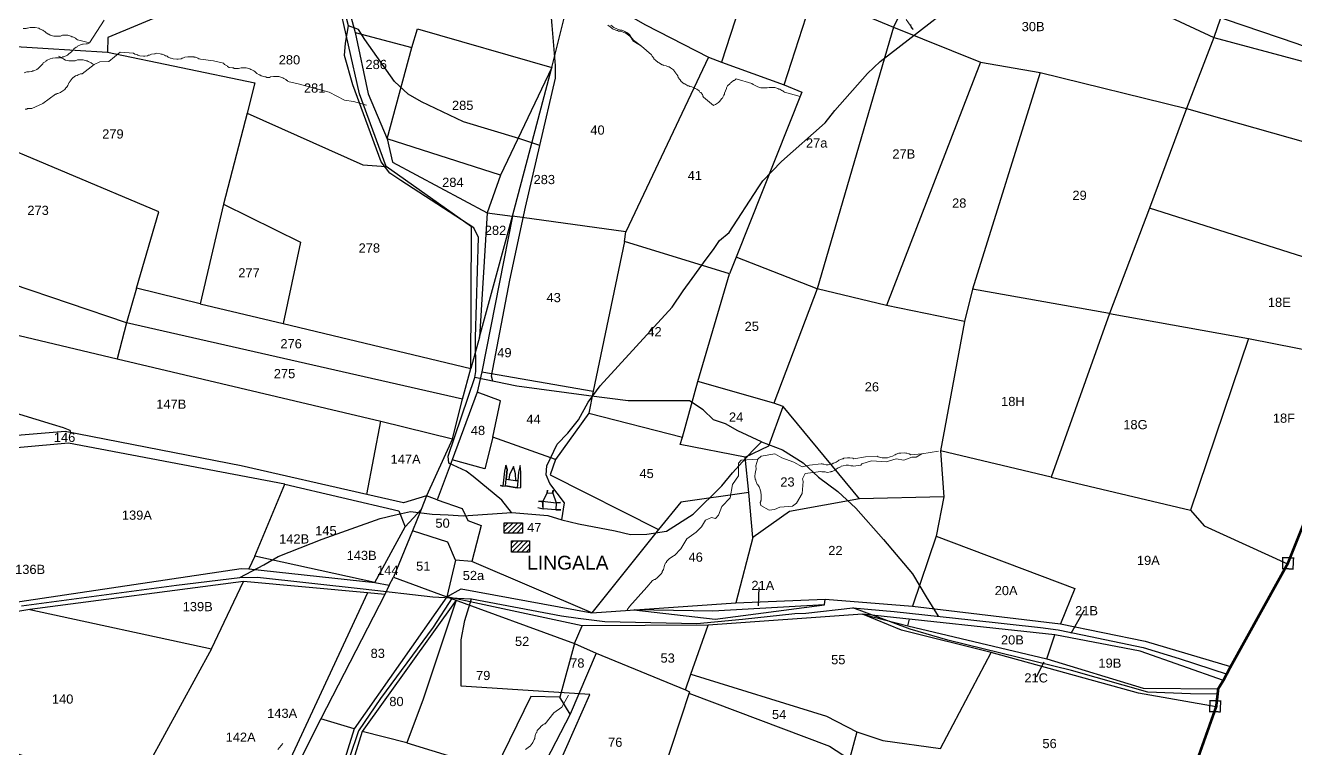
# Model space of a CAD drawing. Header units: inches. Extents: x -72 to 3350, y -615 to 1801.
# Drawn here: x 1693 to 2170.1, y 502.6 to 774.5 of the extents above; entities that cross this region are included whole.
import ezdxf
from ezdxf.enums import TextEntityAlignment as Align

# ---------------------------------------------------------------- set-up
doc = ezdxf.new("R2010")
doc.units = ezdxf.units.IN
doc.header["$LTSCALE"] = 15
doc.header["$MEASUREMENT"] = 0
for name, color, linetype in [('BOUNDARY', 5, 'Continuous'), ('PLOT', 255, 'Continuous'), ('PLOT NO', 7, 'Continuous'), ('ROAD', 50, 'Continuous'), ('STONES', 3, 'Continuous'), ('STREAM', 130, 'Continuous'), ('VILLAGE', 20, 'Continuous')]:
    doc.layers.add(name, color=color, linetype=linetype)
doc.styles.get("Standard").update_dxf_attribs({"font": 'arial.ttf'})

msp = doc.modelspace()

# ---------------------------------------------------------------- hatches: boundary and pattern name
at = {"layer": 'VILLAGE', "linetype": 'ByBlock'}
h = msp.add_hatch(dxfattribs=at)
h.set_pattern_fill('ANSI31', color=256, scale=10, style=0)
h.paths.add_polyline_path([(1875.6, 580.7), (1882.32, 580.7), (1882.32, 576.48), (1875.6, 576.48)])
h.paths.add_polyline_path([(1872.91, 587.47), (1879.78, 587.47), (1879.78, 583.61), (1872.91, 583.61)])

# ---------------------------------------------------------------- linework, layer by layer
at = {"layer": 'BOUNDARY', "const_width": 1}
msp.add_lwpolyline([(2197.5, 647.84), (2167.11, 572.05), (2145.72, 533.42), (2142.99, 528.23), (2141.06, 525.11), (2140.29, 518.35), (2118.74, 457.65)], dxfattribs=at)
at = {"layer": 'PLOT', "color": 0}
for points in [[(1688.1, 658.51), (1727.48, 649.13), (1826.52, 625.66), (1853.49, 619.03), (1857.2, 634.01), (1860.34, 645.43), (1860.55, 698.76), (1828.48, 721.46), (1818.5, 748.71), (1810.2, 785.42), (1803.6, 795.71), (1785.27, 811.88), (1779.26, 834.83), (1776.99, 853.61), (1776.9, 854.56), (1758.76, 899.81), (1750.07, 920.44), (1728.92, 956.17), (1707.94, 996.16)], [(1729.57, 960.17), (1753.46, 921.2), (1766.24, 889.91), (1780.41, 855.38), (1782.1, 834.22), (1784.82, 823.67), (1787.39, 813.04), (1806.33, 797.56), (1812.7, 787.1), (1816.9, 771.81), (1821.82, 748.77), (1828.95, 731.79), (1830.9, 723.03), (1866.49, 703.98), (1875.97, 702.8), (1890.75, 758.56), (1898.69, 790.31), (1909.65, 830.18), (1922.1, 877.14), (1924.82, 888.46), (1940.7, 949.17), (1950.18, 985.41)], [(1930.77, 856.04), (1958.85, 845.97), (1979.79, 838.56), (1994.08, 833.66), (2039.16, 815.45), (2063.82, 805.18), (2139.37, 769.87), (2233.78, 744.56)], [(1979.79, 838.56), (1954.5, 760.68)], [(2039.16, 815.45), (2019.07, 773.79)], [(2151.32, 804.46), (2139.37, 769.87)], [(1810.2, 785.42), (1784.87, 778.78), (1767.1, 787.95), (1724.03, 769.95), (1723.89, 764.38), (1779.17, 752.85), (1776.35, 741.46), (1819.74, 721.99), (1828.48, 721.46)], [(1898.69, 790.31), (1925.99, 774.64), (1949.6, 762.46), (1954.5, 760.68), (1978.01, 752.07), (1989.1, 786.32), (2019.07, 773.79), (2051.78, 760.6), (2074.16, 756.72), (2129.19, 743.24), (2226.97, 715.56)], [(1816.9, 771.81), (1838.16, 766.11), (1840.33, 773.16), (1890.75, 758.56)], [(2019.07, 773.79), (1990.4, 675.46)], [(2139.37, 769.87), (2129.19, 743.24)], [(1734.77, 675.65), (1743.09, 704.42), (1674.21, 733.49), (1687.44, 766.67), (1723.89, 764.38)], [(1828.95, 731.79), (1838.16, 766.11)], [(1949.6, 762.46), (1918.6, 696.8)], [(2051.78, 760.6), (2016.42, 669.1)], [(1890.75, 758.56), (1871.42, 718.18), (1866.49, 703.98)], [(2074.16, 756.72), (2048.79, 675.35)], [(1978.01, 752.07), (1984.64, 749.38), (1960.05, 687.35)], [(1776.35, 741.46), (1767.48, 707.23), (1758.73, 669.83), (1789.83, 662.4), (1860.34, 645.43)], [(2129.19, 743.24), (2115.3, 705.72), (2100.23, 666.1), (2078.36, 604.61), (2130.66, 592.21), (2135.78, 586.36), (2167.11, 572.05)], [(1871.42, 718.18), (1828.95, 731.79)], [(1767.48, 707.23), (1796.34, 692.91), (1789.83, 662.4)], [(1863.56, 657.29), (1875.97, 702.8), (1864.44, 644.21), (1862.74, 636.59), (1853.33, 611.13), (1847.73, 596.12), (1843.69, 597.66)], [(1866.49, 703.98), (1863.56, 657.29), (1860.34, 645.43)], [(2100.23, 666.1), (2048.79, 675.35), (2045.73, 663.09), (2016.42, 669.1), (1990.4, 675.46), (1960.05, 687.35), (1957.53, 681.07), (1918.04, 693.25), (1918.6, 696.8), (1875.97, 702.8)], [(2209.51, 675.8), (2115.3, 705.72)], [(1918.04, 693.25), (1906.24, 636.98), (1904.63, 628.67), (1892.1, 611.25), (1868.61, 619.72), (1865.57, 607.75), (1853.33, 611.13)], [(1731.02, 662.64), (1666.59, 684.42)], [(2006.3, 596.43), (1977.67, 631.19), (1974.2, 632.39), (1945.55, 640.64), (1957.53, 681.07)], [(1758.73, 669.83), (1734.77, 675.65), (1731.02, 662.64)], [(1990.4, 675.46), (1974.2, 632.39)], [(2100.23, 666.1), (2152.39, 656.8), (2197.5, 647.84)], [(1821.25, 598.12), (1774.09, 608.94), (1707.91, 621.82), (1689.95, 620.25), (1680.13, 637.7), (1688.1, 658.51)], [(1857.2, 634.01), (1731.02, 662.64), (1727.48, 649.13)], [(2045.73, 663.09), (2036.73, 614.52)], [(2152.39, 656.8), (2130.66, 592.21)], [(1864.44, 644.21), (1906.24, 636.98)], [(1963.41, 612.16), (1938.98, 616.92), (1939.83, 619.69), (1945.55, 640.64)], [(1868.61, 619.72), (1871.53, 633.27), (1862.74, 636.59)], [(1966.25, 581.95), (1964.74, 598.81), (1963.41, 612.16), (1972.31, 616.36), (1977.67, 631.19)], [(1843.69, 597.66), (1834.99, 595.04), (1821.25, 598.12), (1826.52, 625.66)], [(1904.63, 628.67), (1939.83, 619.69)], [(1790.5, 602.02), (1709.17, 617.45), (1691.22, 615.81), (1665.97, 613.36), (1632.94, 610.3), (1621.3, 608.69), (1587.22, 604.84), (1562.26, 603.53), (1498.15, 600.46), (1471.83, 599.59)], [(1853.49, 619.03), (1843.69, 597.66), (1841.71, 592.51), (1838.47, 584.41), (1831.29, 567.06), (1851.37, 559.64), (1856.72, 562.67), (1905.81, 553.59), (1959.88, 557.43), (1993.47, 558.82), (2026.19, 556.09), (2081.83, 549.53), (2113.6, 543.03), (2145.72, 533.42)], [(1892.1, 611.25), (1890.12, 605.45), (1930.76, 584.9)], [(2078.36, 604.61), (2036.73, 614.52), (2037.94, 597.19), (2035.14, 582.47), (2026.19, 556.09)], [(1779.18, 574.89), (1790.5, 602.02), (1833.34, 591.93), (1835.69, 585.94)], [(1964.74, 598.81), (1939.2, 595.19), (1930.76, 584.9), (1905.81, 553.59)], [(2037.94, 597.19), (2006.3, 596.43), (1980.05, 591.76), (1966.25, 581.95), (1959.88, 557.43)], [(1824.27, 565.01), (1835.69, 585.94), (1841.71, 592.51)], [(1847.73, 596.12), (1857.03, 592.82), (1859.17, 588.37), (1864.18, 586.45), (1860.72, 572.98), (1854.6, 573.45), (1851.74, 580.25)], [(1851.74, 580.25), (1838.47, 584.41)], [(2035.14, 582.47), (2087.19, 562.84), (2081.83, 549.53)], [(1824.27, 565.01), (1779.18, 574.89), (1777, 570.19)], [(1854.6, 573.45), (1851.37, 559.64)], [(1905.81, 553.59), (1860.72, 572.98)], [(1679.1, 556.08), (1774.13, 570.27), (1777, 570.19), (1824.27, 565.01), (1829.72, 564.03), (1831.29, 567.06)], [(1829.72, 564.03), (1828.09, 560.57), (1821.49, 561.14), (1774.94, 565.46), (1694.72, 554.85), (1673.76, 551.39), (1620.48, 541.13), (1607.27, 541.2), (1573.82, 537.03), (1544.37, 533.69), (1527.53, 530.81), (1492.01, 529.47), (1469.73, 528.7), (1418.08, 528.69), (1399.36, 528.56)], [(1694.72, 554.85), (1762.9, 540.16), (1774.94, 565.46)], [(1968.42, 556.28), (1968.66, 563.13)], [(1851.37, 559.64), (1816.53, 509.98), (1802.25, 464.21), (1785.38, 389.1), (1778.34, 356.53), (1770.06, 322.42), (1751.32, 276.05), (1725.98, 206.78), (1716.22, 170.74), (1700.86, 120.06), (1677.68, 145.13), (1676.9, 161.29), (1656.73, 183.04)], [(1854.81, 558.41), (1819.58, 509.03), (1803.54, 457.31), (1787.78, 385.94), (1783.57, 365.88), (1774.99, 330.19), (1772.65, 321.72), (1754.11, 274.73), (1751.32, 276.05)], [(1821.49, 561.14), (1779.32, 470.33)], [(1828.09, 560.57), (1804.04, 513.84), (1781.77, 469.37)], [(1854.79, 558.39), (1842.49, 521.23), (1836.3, 504.79), (1819.58, 509.03)], [(2142.99, 528.23), (2111.7, 539.17), (2079.68, 545.42), (2007.38, 553.09), (1949.52, 549.01), (1902.17, 548.78), (1851.37, 559.64)], [(1851.37, 559.64), (1899.27, 542.13), (1902.17, 548.78)], [(1921.58, 554.72), (1952.05, 551.21), (1993.14, 556.6), (1993.47, 558.82)], [(1993.14, 556.6), (1951.18, 554.28), (1921.64, 554.71)], [(2085.82, 546.04), (2090.85, 554.73)], [(1899.27, 542.13), (1907.38, 538.53), (1940.9, 524.68), (1942.99, 530.57), (1949.52, 549.01)], [(1942.99, 530.57), (1993.88, 514.85), (2005.3, 508.93), (2015.08, 505.67), (2036.72, 502.68), (2055.78, 538.71), (2022.14, 547.14), (2007.38, 553.09)], [(2007.38, 553.09), (2024.48, 548.74), (2025.06, 551.22)], [(2024.48, 548.74), (2076.66, 536.3), (2079.68, 545.42)], [(1762.9, 540.16), (1733.46, 486.16), (1691.07, 500.2), (1661.71, 508.8)], [(1899.27, 542.13), (1893.75, 521.87), (1882.87, 522.14), (1869.64, 495.02), (1864.52, 496.15), (1839.22, 447.41), (1803.54, 457.31)], [(1907.38, 538.53), (1897.59, 515.58), (1893.75, 521.87)], [(2140.29, 518.35), (2111.07, 523.43), (2055.78, 538.71)], [(2075.6, 535.13), (2072.73, 529.39)], [(2076.66, 536.3), (2112.85, 525.35), (2141.06, 525.11)], [(1940.9, 524.68), (1942.42, 523.94), (1925.51, 472.62), (1910.71, 426), (1900.96, 393.44), (1891.66, 396.09), (1859.15, 299.73), (1835.4, 221.96), (1796.54, 232.88)], [(1942.26, 523.48), (1995.08, 503.47), (2002.53, 498.57)], [(1897.59, 515.58), (1888.69, 498.13), (1882.04, 492.32), (1859.03, 448.07), (1842.21, 413.56), (1814.2, 383.97), (1805.23, 359.97), (1783.57, 365.88)], [(1816.53, 509.98), (1804.04, 513.84)], [(2005.3, 508.93), (2002.53, 498.57), (1985.44, 448.7), (1970.12, 408.24), (1958.16, 376.72), (1955.64, 365.04), (1948.28, 341.76), (1945.31, 331.11), (1931.46, 339.46), (1939.65, 382.68), (1958.16, 376.72)], [(1836.3, 504.79), (1864.52, 496.15)]]:
    msp.add_lwpolyline(points, dxfattribs=at)
at = {"layer": 'ROAD'}
for points in [[(1886.26, 729.28), (1892.08, 754.56), (1892.08, 759.37), (1890.89, 774.46), (1887.6, 813.31), (1885.66, 828.62), (1882.68, 853.26), (1882.29, 906.27), (1882.17, 924.65), (1883, 928.33), (1899.53, 966.61), (1901.44, 973.35), (1903.82, 978.82), (1905.01, 986.07), (1908.58, 991.3)], [(2074.49, 809.11), (2100.81, 796.09), (2121.31, 786.24), (2135.08, 780.21), (2143.61, 776.8), (2170.55, 767.6), (2182.22, 763.27), (2211.22, 754.36), (2228.07, 749.69), (2234.77, 747.87)], [(1894.54, 588.64), (1895.54, 594.94), (1889.95, 602.28), (1888.64, 605.53), (1888.88, 608.84), (1892.8, 616.99), (1896.71, 621.15), (1900.75, 626.15), (1904.35, 632.87), (1908.88, 638.9), (1935.98, 668.57), (1940.08, 674.72), (1943.5, 679.31), (1948.68, 686.54), (1951.52, 690.25), (1953.67, 693.56), (1957.37, 696.58), (1968.28, 713.38), (1969.99, 715.98), (1977.05, 723.31), (1993.38, 737.8), (1997.01, 742.52), (2009.35, 756.36), (2014.13, 760.82), (2054.55, 792.29)], [(1875.6, 591.34), (1871.97, 596), (1861.23, 604.88), (1858.6, 606.89), (1852.12, 609.87), (1851.85, 612.58), (1861.79, 642.11), (1862.19, 644.38), (1862.12, 657.16), (1863.23, 694.75), (1861.5, 698.33), (1834.07, 716.11), (1829.86, 718.89), (1826.65, 723.21), (1816.02, 752.1), (1812.93, 763.16), (1813.3, 767.72), (1814.41, 774.27), (1811.2, 786.37)], [(1868.6, 640.72), (1868.05, 642.6), (1874.93, 678.72), (1880.92, 706.11), (1886.26, 729.28), (1878.37, 731.94), (1857.53, 738.21), (1841.85, 745.77), (1836.85, 748.54), (1831.62, 753.32), (1820.52, 769.16), (1818.11, 772.87), (1814.41, 774.27)], [(1969.54, 617.89), (1960.62, 622), (1955.93, 624.62), (1951.52, 626.22), (1947.58, 629.97), (1942.52, 633.34), (1919.43, 633.35), (1904.71, 635.22), (1877.58, 638.89), (1861.79, 642.11)], [(1672.34, 633.97), (1703.13, 624.59), (1707.18, 623.31), (1709.72, 622.29), (1709.93, 621.4)], [(1773.53, 566.87), (1782.54, 571.73), (1787.96, 574.75), (1804.49, 581.28), (1826.31, 589.1), (1832.09, 590.45), (1837.69, 591.72), (1845.82, 590.74), (1851.88, 590.47), (1857.42, 590.04), (1875.71, 591.35), (1889.29, 590.21), (1894.54, 588.64), (1900.81, 587.14), (1914.52, 584.41), (1920.33, 583.1), (1926.39, 583.18), (1933.78, 584.33), (1943.8, 590.74), (1954.65, 601.42), (1958.6, 606.25), (1966.08, 614.51), (1969.54, 617.89), (1977.42, 614.86), (1985.15, 610.03), (1990.96, 604.58), (1998.13, 599.28), (2004.9, 592.96), (2015.29, 581.15), (2026.28, 568.33), (2031.38, 559.63), (2035.84, 552.36)], [(1691.61, 556.22), (1749.73, 564.09), (1773.53, 566.87), (1780.15, 567.08), (1819.86, 562.71), (1846.06, 559.66), (1855.15, 559.12), (1860.64, 558.9), (1894.33, 552.47), (1900.68, 551.62), (1910.69, 550.4), (1945.24, 549.67), (1962.33, 551.25), (1982.03, 553.33), (1986.18, 553.46), (2003.76, 555.53), (2019.38, 554.19), (2048.13, 550.99), (2074.25, 548.06), (2080.96, 547.21), (2090.12, 545.38), (2112.83, 540.66), (2126.44, 536.47), (2144.41, 530.57)], [(1853.36, 559.23), (1846.15, 548.21), (1826.39, 521.46), (1818.08, 509.33), (1807.99, 479.24), (1784.9, 381.7), (1773.81, 328.93), (1771.08, 321.7), (1751.56, 272.19), (1727.39, 205.89), (1719.36, 175.65), (1718.49, 172.23), (1720.03, 168.07), (1722.71, 165.66), (1724.49, 158.1), (1726.96, 137.09), (1730, 112.38), (1727.16, 110.01), (1712.27, 105.96), (1706.8, 99.21), (1699.02, 88.12)], [(2061.17, 192.74), (2033.97, 218.38), (1988.4, 270.07), (1983.24, 278.32), (1956.82, 325.35), (1951.55, 336.33), (1926.65, 328.34), (1914.48, 376.45), (1912.02, 387.29), (1908.69, 393.66), (1902.02, 401.93), (1894.06, 420.88), (1892.46, 428.54), (1891.16, 458.56), (1890.15, 483.58), (1893.48, 496.81), (1905.06, 522.99), (1856.7, 526.08), (1856.7, 543.44), (1858.14, 550.81), (1860.64, 558.9)], [(2140.75, 523.03), (2130.58, 523.23), (2114.56, 523.75), (2085.89, 532.01), (2039.49, 543.4), (2025.3, 547.54), (2003.76, 555.53)]]:
    msp.add_lwpolyline(points, dxfattribs=at)
at = {"layer": 'STONES', "color": 3, "const_width": 0.5}
for points in [[(2165.3, 574.4), (2165.2, 570.23), (2169.14, 570.13), (2169.35, 574.24), (2165.3, 574.4)], [(2137.94, 520.67), (2137.84, 516.5), (2141.78, 516.4), (2141.98, 520.52), (2137.94, 520.67)]]:
    msp.add_lwpolyline(points, dxfattribs=at)
at = {"layer": 'STREAM', "color": 4, "lineweight": 0}
for points in [[(1717.14, 767.94), (1712.61, 769.07), (1712.23, 769.26), (1712.04, 769.45), (1711.85, 769.64), (1710.9, 770.21), (1710.53, 770.21), (1710.15, 770.4), (1709.01, 770.78), (1708.26, 770.78), (1708.07, 770.78), (1706.93, 770.78), (1706.18, 770.4), (1705.8, 770.4), (1705.42, 770.4), (1704.47, 770.4), (1704.1, 770.4), (1703.72, 770.4), (1702.39, 770.78), (1701.83, 771.15), (1701.64, 771.15), (1700.69, 771.72), (1700.31, 772.1), (1700.12, 772.29), (1699.75, 772.48), (1699.56, 772.67), (1698.61, 773.05), (1698.23, 773.23), (1698.04, 773.42), (1696.72, 773.61), (1695.96, 773.61), (1695.78, 773.61), (1694.83, 773.61), (1693.88, 773.42), (1693.51, 773.42), (1693.32, 773.23), (1692.18, 773.23)], [(1722.63, 776.45), (1717.14, 767.94), (1716.39, 767.56), (1715.82, 767.56), (1714.69, 767.37), (1714.5, 767.37), (1713.74, 767.18), (1712.61, 766.62), (1712.42, 766.43), (1712.04, 766.24), (1711.28, 765.67), (1711.09, 765.29), (1710.9, 765.1), (1710.34, 764.54), (1709.39, 763.78), (1709.2, 763.59), (1708.82, 763.21), (1707.5, 762.64), (1707.12, 762.64), (1706.93, 762.46), (1705.8, 762.27), (1705.61, 762.27), (1705.23, 762.27), (1704.85, 762.27), (1704.29, 762.27), (1703.34, 762.08), (1703.15, 762.08), (1702.39, 761.89), (1701.26, 761.32), (1700.88, 761.13), (1700.69, 760.94), (1699.75, 760.38), (1699.56, 760), (1699.37, 759.81), (1698.8, 759.24), (1698.04, 758.48), (1697.86, 758.3), (1697.29, 757.92), (1696.15, 757.35), (1695.78, 757.35), (1695.4, 757.16), (1694.45, 756.97), (1694.07, 756.97), (1693.88, 756.97), (1693.51, 756.97), (1692.56, 756.59)], [(1912.87, 774.56), (1914.01, 773.61), (1914.57, 773.42), (1914.95, 773.23), (1915.71, 772.86), (1916.65, 772.67), (1917.03, 772.67), (1917.41, 772.48), (1918.17, 772.1), (1918.54, 771.91), (1918.92, 771.72), (1919.87, 770.97), (1920.25, 770.4), (1920.44, 770.21), (1921, 769.45), (1921.38, 768.89), (1924.41, 766.62), (1921.19, 768.7), (1921, 769.07), (1920.81, 769.26), (1920.63, 769.64), (1920.06, 770.4), (1919.68, 770.59), (1919.49, 770.78), (1918.54, 771.53), (1917.79, 771.72), (1917.6, 771.91), (1916.65, 772.29), (1915.71, 772.29), (1915.52, 772.48), (1915.14, 772.48), (1914.2, 772.86), (1913.82, 773.05), (1913.44, 773.23), (1912.49, 773.99), (1911.93, 774.37), (1911.74, 774.56)], [(2023.88, 776.64), (2026.53, 772.86), (2025.77, 773.61), (2025.77, 773.99), (2025.58, 774.37), (2025.58, 774.75)], [(1821.15, 744.49), (1816.24, 745.81), (1812.83, 746.38), (1807.16, 749.41), (1795.44, 752.43), (1791.65, 753.38), (1791.46, 753.76), (1791.27, 753.76), (1790.9, 754.13), (1790.14, 754.51), (1789.76, 754.7), (1789.38, 754.89), (1788.25, 755.27), (1787.49, 755.27), (1787.3, 755.27), (1786.17, 755.27), (1785.22, 755.08), (1785.03, 755.08), (1784.66, 754.89), (1783.71, 754.89), (1783.33, 755.08), (1782.95, 755.08), (1781.63, 755.46), (1781.06, 755.84), (1780.87, 755.84), (1779.93, 756.4), (1779.55, 756.78), (1779.36, 756.97), (1779.17, 757.16), (1778.79, 757.35), (1777.85, 757.92), (1777.66, 757.92), (1777.28, 758.11), (1775.96, 758.48), (1775.39, 758.48), (1775.01, 758.48), (1774.07, 758.48), (1773.12, 758.3), (1772.93, 758.3), (1772.55, 758.3), (1771.42, 758.3), (1771.23, 758.48), (1770.85, 758.48), (1769.53, 758.67), (1768.96, 759.05), (1768.77, 759.24), (1767.83, 759.81), (1767.45, 760.19), (1763.67, 761.13), (1758.75, 761.7), (1758.37, 761.89), (1758.18, 761.89), (1757.8, 762.08), (1756.86, 762.46), (1756.48, 762.46), (1756.29, 762.64), (1754.97, 762.64), (1754.21, 762.64), (1754.02, 762.64), (1752.89, 762.46), (1752.13, 762.08), (1751.94, 762.08), (1751.56, 761.89), (1750.43, 761.7), (1750.24, 761.7), (1749.86, 761.7), (1748.54, 761.89), (1747.78, 762.08), (1747.59, 762.08), (1746.65, 762.46), (1746.27, 762.83), (1745.89, 763.02), (1745.7, 763.02), (1745.32, 763.21), (1744.38, 763.59), (1744, 763.59), (1743.62, 763.78), (1742.3, 763.97), (1741.73, 763.78), (1741.54, 763.78), (1740.4, 763.59), (1739.65, 763.21), (1739.27, 763.21), (1738.89, 763.02), (1737.95, 762.83), (1737.57, 762.83), (1737.38, 762.83), (1736.06, 763.02), (1735.3, 763.21), (1735.11, 763.4), (1734.16, 763.59), (1733.6, 763.97), (1728.68, 764.35), (1724.33, 760.94), (1720.93, 760.75), (1718.85, 759.81), (1714.31, 756.21), (1713.74, 756.21), (1712.79, 755.84), (1712.42, 755.65), (1711.85, 755.46), (1710.9, 754.7), (1710.53, 754.32), (1710.34, 754.13), (1709.77, 753.38), (1709.58, 753), (1709.39, 752.81), (1709.01, 751.87), (1708.45, 751.11), (1708.26, 750.92), (1707.88, 750.35), (1706.74, 749.6), (1706.37, 749.41), (1706.18, 749.22), (1705.23, 748.84), (1704.85, 748.84), (1704.66, 748.65), (1704.29, 748.65), (1699.56, 745.06), (1695.4, 743.17), (1694.83, 743.17), (1693.88, 743.17), (1693.51, 742.98), (1692.94, 742.98)], [(1924.41, 766.62), (1928.19, 763.4), (1928.38, 762.83), (1929.13, 762.08), (1929.13, 761.89), (1929.7, 761.32), (1930.65, 760.56), (1931.03, 760.38), (1931.22, 760.19), (1932.16, 759.62), (1932.54, 759.62), (1932.73, 759.43), (1933.67, 759.24), (1934.62, 758.86), (1934.81, 758.86), (1935.38, 758.48), (1936.51, 757.73), (1936.7, 757.35), (1936.89, 757.16), (1937.46, 756.4), (1937.64, 756.03), (1937.83, 755.84), (1938.02, 755.46), (1938.21, 754.89), (1938.78, 754.13), (1938.97, 753.95), (1939.35, 753.38), (1940.48, 752.43), (1940.67, 752.43), (1941.05, 752.24), (1941.81, 751.68), (1942.18, 751.68), (1942.56, 751.49), (1943.32, 751.3), (1944.26, 750.92), (1944.64, 750.73), (1945.21, 750.54), (1946.15, 749.79), (1946.34, 749.41), (1946.72, 749.22), (1947.29, 748.46), (1947.48, 748.08), (1947.48, 747.89), (1947.67, 747.52), (1951.45, 744.3), (1951.64, 744.49), (1952.21, 744.68), (1952.96, 745.25), (1953.34, 745.44), (1953.72, 745.81), (1954.66, 746.95), (1954.85, 747.14), (1955.04, 747.52), (1955.42, 748.27), (1955.61, 748.65), (1955.61, 749.03), (1955.99, 749.79), (1956.37, 750.73), (1956.37, 750.92), (1956.74, 751.68), (1957.69, 752.62), (1957.88, 752.81), (1958.07, 753), (1959.01, 753.76), (1959.2, 753.76), (1959.58, 753.95), (1959.77, 754.13), (1959.96, 754.32), (1965.82, 752.62), (1966.39, 752.24), (1967.15, 751.87), (1967.33, 751.68), (1968.09, 751.3), (1969.23, 750.92), (1969.6, 750.92), (1969.98, 750.92), (1970.93, 750.92), (1971.31, 750.92), (1971.68, 750.92), (1972.44, 751.11), (1973.58, 751.11), (1973.76, 751.11), (1974.52, 751.11), (1975.66, 750.73), (1976.03, 750.54), (1976.41, 750.54), (1977.17, 749.97), (1977.55, 749.79), (1977.74, 749.6), (1978.11, 749.41), (1983.98, 747.71)], [(1705.42, 762.83), (1705.99, 762.64), (1706.37, 762.27), (1707.31, 761.89), (1707.5, 761.7), (1708.07, 761.32), (1709.39, 761.13), (1709.77, 761.13), (1710.15, 761.13), (1711.09, 761.13), (1711.47, 761.13), (1711.66, 761.13), (1712.61, 761.51), (1713.74, 761.51), (1713.93, 761.51), (1714.69, 761.51), (1715.82, 761.13), (1716.2, 761.13), (1716.58, 760.94), (1717.52, 760.56), (1717.71, 760.38), (1717.9, 760.19), (1718.28, 760), (1718.85, 759.81)], [(1968.09, 611.36), (1961.85, 610.98), (1960.91, 609.85), (1960.91, 605.12), (1958.64, 601.9), (1957.69, 596.8), (1954.66, 593.58), (1953.34, 590.37), (1952.21, 589.04), (1950.69, 589.42), (1948.42, 588.48), (1946.91, 586.02), (1945.02, 583.94), (1941.43, 581.48), (1939.16, 577.7), (1936.89, 575.24), (1936.51, 575.05), (1935.56, 574.48), (1935.38, 574.29), (1934.81, 573.91), (1933.86, 572.97), (1933.86, 572.59), (1933.48, 572.4), (1933.11, 571.46), (1932.92, 571.08), (1932.92, 570.89), (1932.73, 569.94), (1932.16, 569.19), (1932.16, 568.81), (1931.78, 568.24), (1930.84, 567.3), (1930.65, 567.11), (1930.46, 566.92), (1929.51, 566.16), (1929.13, 566.16), (1928.95, 565.97), (1928.57, 565.78), (1926.49, 563.32), (1919.87, 555.95), (1919.11, 554.81)], [(2035.98, 614.38), (2029.74, 613.44)], [(1880.91, 502.24), (1881.86, 503), (1882.05, 503.19), (1882.61, 503.57), (1883.37, 504.51), (1883.56, 504.89), (1883.75, 505.08), (1884.13, 506.02), (1884.32, 506.4), (1884.32, 506.59), (1884.51, 507.54), (1884.88, 508.48), (1885.07, 508.67), (1885.26, 509.43), (1886.21, 510.37), (1886.4, 510.56), (1886.59, 510.94), (1887.34, 511.51), (1887.72, 511.7), (1887.91, 511.89), (1888.29, 511.89), (1891.5, 516.05), (1894.53, 518.13), (1896.99, 522.67)], [(1789.76, 504.51), (1787.87, 502.24)]]:
    msp.add_lwpolyline(points, dxfattribs=at)
msp.add_lwpolyline([(2025.58, 613.06), (2025.01, 613.44), (2024.07, 613.63), (2023.69, 613.63), (2023.12, 613.82), (2021.8, 613.63), (2021.42, 613.63), (2021.04, 613.63), (2020.1, 613.25), (2019.72, 613.06), (2019.53, 613.06), (2018.77, 612.49), (2017.83, 612.3), (2017.45, 612.11), (2016.88, 611.93), (2015.56, 611.93), (2015.18, 611.93), (2014.8, 611.93), (2013.86, 612.11), (2013.48, 612.3), (2013.29, 612.3), (2012.91, 612.49), (2008.56, 612.3), (2004.21, 611.55), (2003.83, 611.74), (2002.7, 611.93), (2002.51, 611.93), (2001.75, 611.93), (2000.43, 611.74), (2000.24, 611.55), (1999.86, 611.55), (1998.92, 611.17), (1998.54, 610.98), (1998.35, 610.79), (1997.59, 610.22), (1996.65, 609.85), (1996.46, 609.85), (1995.89, 609.47), (1994.57, 609.28), (1994.19, 609.28), (1993.81, 609.28), (1992.86, 609.47), (1992.49, 609.47), (1992.3, 609.66), (1991.92, 609.66), (1987.57, 609.09), (1984.73, 608.52), (1981.71, 610.22), (1977.17, 611.93), (1974.52, 613.44), (1969.42, 612.49), (1968.09, 611.36), (1967.33, 608.9), (1967.52, 607.58), (1967.33, 607.2), (1967.15, 606.06), (1967.15, 605.87), (1966.96, 605.12), (1967.15, 603.79), (1967.33, 603.6), (1967.33, 603.23), (1967.71, 602.28), (1967.9, 601.9), (1968.09, 601.71), (1968.66, 600.96), (1969.04, 600.01), (1969.04, 599.82), (1969.23, 599.07), (1969.42, 597.74), (1969.42, 597.36), (1969.42, 597.17), (1969.42, 596.04), (1969.23, 595.85), (1969.23, 595.47), (1969.04, 595.09), (1969.23, 593.96), (1972.44, 592.26), (1974.33, 592.45), (1976.41, 593.39), (1981.14, 593.77), (1982.65, 594.91), (1984.73, 598.5), (1985.11, 603.04), (1984.92, 603.98), (1985.87, 606.06), (1988.89, 606.44), (1991.73, 606.82), (1992.11, 606.63), (1993.24, 606.63), (1993.43, 606.63), (1994.19, 606.44), (1995.51, 606.63), (1995.7, 606.82), (1996.08, 606.82), (1997.02, 607.2), (1997.4, 607.39), (1997.59, 607.58), (1998.35, 608.14), (1999.29, 608.52), (1999.48, 608.71), (2000.24, 608.9), (2001.37, 609.09), (2001.75, 609.09), (2002.13, 609.09), (2003.08, 608.9), (2003.45, 608.9), (2003.83, 608.9), (2004.02, 608.71), (2006.86, 609.09), (2007.24, 609.66), (2010.83, 610.79), (2016.31, 610.41), (2020.1, 611.55), (2022.93, 610.98), (2025.96, 612.11), (2027.66, 612.11), (2029.74, 613.44)], close=True, dxfattribs=at)
at = {"layer": 'VILLAGE', "linetype": 'ByBlock'}
for points in [[(1873.49, 609.18), (1872.96, 606.87), (1872.3, 601.29), (1871.53, 601.46), (1872.3, 601.29), (1873.39, 601.36), (1873.64, 603.9), (1873.95, 607.46), (1873.49, 609.18), (1873.95, 607.46), (1873.64, 603.9), (1878.04, 603.22), (1877.71, 600.68), (1873.39, 601.36), (1877.71, 600.68), (1879.13, 600.78), (1879.16, 606.52), (1878.91, 609.06), (1878.22, 606.49), (1878.04, 603.22), (1877.19, 603.35), (1877.08, 605.91), (1876.39, 608.6), (1874.84, 605.45), (1874.57, 603.76)], [(1885.53, 593.19), (1887.48, 592.78), (1887.5, 595.59), (1885.7, 595.45), (1887.5, 595.59), (1889.02, 598.77), (1889.11, 599.69), (1889.02, 598.77), (1891.03, 598.6), (1891.26, 599.78), (1891.16, 598.59), (1892.38, 594.96), (1894.07, 595.05), (1892.38, 594.96), (1892.21, 592.3), (1894.13, 592.38), (1892.21, 592.3), (1887.48, 592.78), (1887.25, 595.57), (1892.38, 594.96)]]:
    msp.add_lwpolyline(points, dxfattribs=at)
for points in [[(1872.91, 587.47), (1879.78, 587.47), (1879.78, 583.61), (1872.91, 583.61)], [(1875.6, 580.7), (1882.32, 580.7), (1882.32, 576.48), (1875.6, 576.48)]]:
    msp.add_lwpolyline(points, close=True, dxfattribs=at)

# ---------------------------------------------------------------- texts
at = {"layer": 'PLOT NO'}
for s, p in [('30B', (2071.53, 774)), ('280', (1792.21, 761.51)), ('286', (1824.79, 759.77)), ('281', (1801.68, 750.9)), ('285', (1857.28, 744.39)), ('279', (1725.9, 733.65)), ('40', (1907.9, 735.11)), ('27a', (1990.23, 730.26)), ('27B', (2022.96, 726.13)), ('284', (1853.59, 715.46)), ('283', (1887.93, 716.51)), ('41', (1944.46, 718)), ('29', (2088.98, 710.58)), ('273', (1697.79, 704.93)), ('28', (2043.78, 707.66)), ('282', (1869.61, 697.41)), ('278', (1822.21, 690.78)), ('277', (1777.02, 681.44)), ('43', (1891.45, 672.14)), ('18E', (2163.99, 670.36)), ('42', (1929.32, 659.31)), ('25', (1965.85, 661.32)), ('276', (1792.83, 654.79)), ('49', (1872.95, 651.43)), ('275', (1790.36, 643.56)), ('26', (2010.97, 638.58)), ('18H', (2063.93, 633.08)), ('147B', (1747.82, 632.07)), ('44', (1883.87, 626.41)), ('24', (1959.96, 627.21)), ('18G', (2109.95, 624.38)), ('18F', (2165.73, 626.81)), ('146', (1707.74, 619.58)), ('48', (1863.01, 622.19)), ('147A', (1835.83, 611.38)), ('45', (1926.35, 606.01)), ('23', (1979.26, 602.84)), ('139A', (1734.91, 590.35)), ('50', (1849.72, 587.34)), ('47', (1884.16, 585.71)), ('142B', (1793.97, 581.42)), ('145', (1805.9, 584.5)), ('22', (1997.27, 577.06)), ('143B', (1819.32, 575.21)), ('51', (1842.47, 571.19)), ('46', (1944.8, 574.57)), ('19A', (2114.8, 573.33)), ('136B', (1694.81, 569.97)), ('144', (1829.15, 569.63)), ('52a', (1861.32, 567.67)), ('21A', (1970, 563.93)), ('20A', (2061.39, 562)), ('139B', (1757.75, 555.97)), ('21B', (2091.6, 554.42)), ('52', (1879.6, 542.9)), ('20B', (2063.74, 543.46)), ('83', (1825.37, 538.41)), ('78', (1900.33, 534.76)), ('53', (1934.26, 536.62)), ('55', (1998.34, 536.02)), ('19B', (2100.36, 534.72)), ('79', (1864.98, 530.08)), ('21C', (2072.66, 529.18)), ('140', (1707.02, 521.23)), ('80', (1832.4, 520.3)), ('143A', (1789.47, 515.88)), ('54', (1976.12, 515.43)), ('142A', (1773.87, 506.87)), ('76', (1914.57, 504.99)), ('56', (2077.71, 504.5))]:
    msp.add_text(s, height=3.456, dxfattribs=at).set_placement(p, align=Align.MIDDLE_CENTER)
at = {"layer": 'PLOT NO', "linetype": 'ByBlock'}
msp.add_text('LINGALA', height=5.184, dxfattribs=at).set_placement((1896.76, 572.47), align=Align.MIDDLE_CENTER)

doc.saveas('drawing.dxf')
